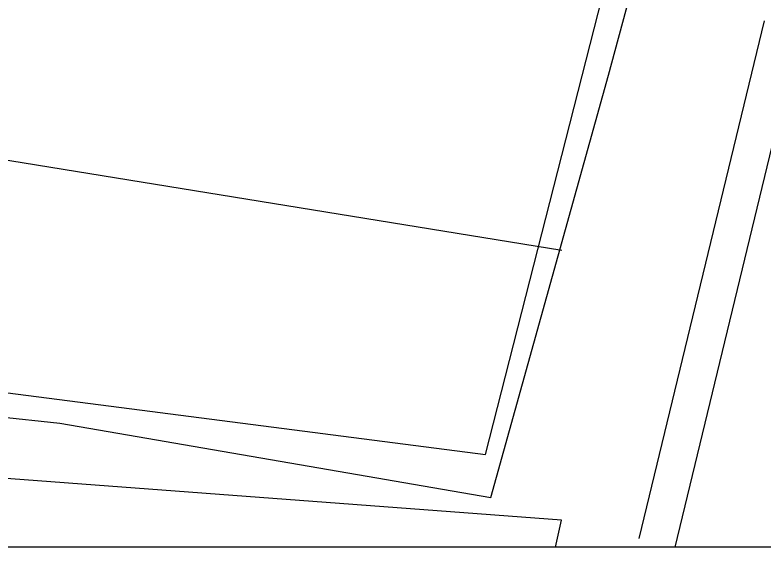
# Model space of a CAD drawing. Header units: millimetres. Extents: x 111 to 1506, y 14 to 566.
# Drawn here: x 260.2 to 341.4, y 13.6 to 71.3 of the extents above; entities that cross this region are included whole.
import ezdxf

# ---------------------------------------------------------------- set-up
doc = ezdxf.new("R2010")
doc.units = ezdxf.units.MM

msp = doc.modelspace()

# ---------------------------------------------------------------- linework, layer by layer
for p, q in [((311.18774, 23.64922), (362.95363, 226.67365)), ((324.52667, 64.75329), (366.97976, 221.97768)), ((341.35327, 70.64467), (327.80026, 14.55608)), ((345.1235, 69.21735), (331.68837, 13.61658)), ((345.1235, 69.21735), (331.68837, 13.61658)), ((311.77211, 19.00111), (324.52667, 64.75329)), ((232.83742, 59.8679), (319.44415, 45.78444)), ((232.20899, 33.83709), (311.18774, 23.64922)), ((231.59033, 30.58143), (265.10309, 27.04005)), ((265.10309, 27.04005), (311.77211, 19.00111)), ((319.4235, 16.51735), (222.16698, 23.82602)), ((319.4235, 16.51735), (222.16698, 23.82602)), ((318.77352, 13.61658), (319.4235, 16.51735)), ((318.77352, 13.61658), (319.4235, 16.51735))]:
    msp.add_line(p, q)
msp.add_lwpolyline([(110.8774, 413.40849), (425.7265, 413.40849), (425.7265, 13.61658), (110.8774, 13.61658)], close=True)

doc.saveas('drawing.dxf')
